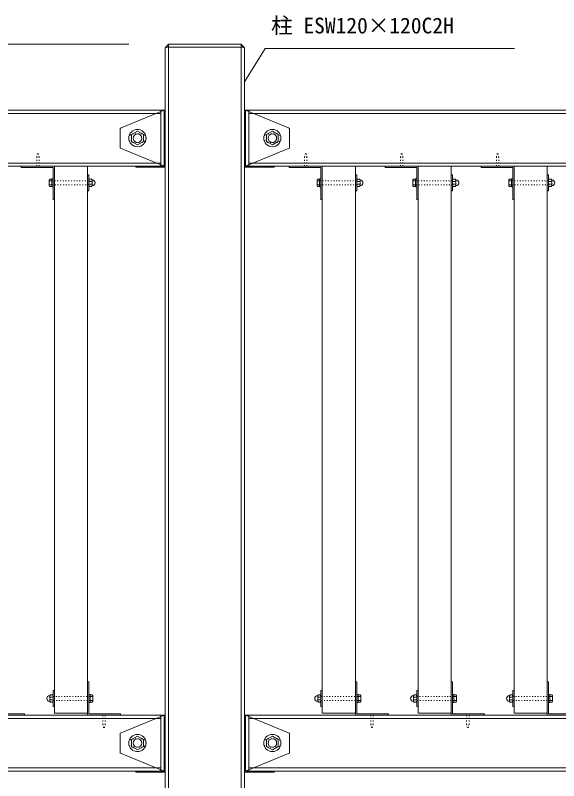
# Model space of a CAD drawing. Units: millimetres, scale not verified. Extents: x -3900 to 3900, y -2750 to 2750.
# Drawn here: x -2333 to -1511, y 418 to 1576 of the extents above; entities that cross this region are included whole.
import ezdxf
from ezdxf.enums import TextEntityAlignment as Align

# ---------------------------------------------------------------- set-up
doc = ezdxf.new("R2010")
doc.units = ezdxf.units.MM
doc.header["$LTSCALE"] = 20
doc.linetypes.add('USER5', pattern=[0.208282, 0.069427, -0.138855])
doc.layers.add('0-1_IMPORTED', color=30, linetype='Continuous', lineweight=18)
doc.styles.add('ＭＳ ゴシック', font='')
doc.styles.get('ＭＳ ゴシック').set_extended_font_data('MS Gothic')

msp = doc.modelspace()

# ---------------------------------------------------------------- linework, layer by layer
at = {"layer": '0-1_IMPORTED', "color": 1}
for p, q in [((-2161, 1532.44), (-2861, 1532.44)), ((-2161, 1532.44), (-2726, 1532.44)), ((-1986, 1475.44), (-1954.7, 1525.44)), ((-1954.7, 1525.44), (-1578, 1525.44))]:
    msp.add_line(p, q, dxfattribs=at)
at = {"layer": '0-1_IMPORTED'}
for p, q in [((-2101, 1532.44), (-2101, -217.56)), ((-1991, 1532.44), (-1991, -217.56)), ((-2106, 1527.44), (-1986, 1527.44)), ((-2112.5, 1427.44), (-2496, 1427.44)), ((-1979.5, 1427.44), (-112.5, 1427.44)), ((-2154.5, 1390.15), (-2154.01, 1392.64)), ((-2154.01, 1392.64), (-2152.6, 1394.75)), ((-2152.6, 1394.75), (-2150.49, 1396.16)), ((-2150.49, 1396.16), (-2148, 1396.65)), ((-2148, 1396.65), (-2145.51, 1396.16)), ((-2145.51, 1396.16), (-2143.4, 1394.75)), ((-2143.4, 1394.75), (-2141.99, 1392.64)), ((-2141.99, 1392.64), (-2141.5, 1390.15)), ((-1950.01, 1392.64), (-1950.5, 1390.15)), ((-1948.6, 1394.75), (-1950.01, 1392.64)), ((-1946.49, 1396.16), (-1948.6, 1394.75)), ((-1944, 1396.65), (-1946.49, 1396.16)), ((-1941.51, 1396.16), (-1944, 1396.65)), ((-1939.4, 1394.75), (-1941.51, 1396.16)), ((-1938, 1392.64), (-1939.4, 1394.75)), ((-1937.5, 1390.15), (-1938, 1392.64)), ((-2150.49, 1384.15), (-2152.6, 1385.56)), ((-2148, 1383.65), (-2150.49, 1384.15)), ((-1944, 1383.65), (-1941.51, 1384.15)), ((-1941.51, 1384.15), (-1939.4, 1385.56)), ((-2496, 1352.44), (-2112.5, 1352.44)), ((-112.5, 1352.44), (-1979.5, 1352.44)), ((-2281.5, 1325.35), (-2277.5, 1325.35)), ((-2221.5, 1326.44), (-2220.49, 1328.19)), ((-2221.5, 1326.44), (-2221.5, 1318.44)), ((-2216.5, 1324.43), (-2221.5, 1324.43)), ((-2216.5, 1320.45), (-2221.5, 1320.45)), ((-2217.51, 1328.19), (-2220.49, 1328.19)), ((-2216.5, 1326.44), (-2217.51, 1328.19)), ((-2216.25, 1326.69), (-2216.5, 1326.69)), ((-2216.5, 1326.44), (-2216.5, 1318.44)), ((-1876.5, 1325.35), (-1872.5, 1325.35)), ((-1816.5, 1326.44), (-1815.49, 1328.19)), ((-1816.5, 1326.44), (-1816.5, 1318.44)), ((-1811.5, 1324.43), (-1816.5, 1324.43)), ((-1811.5, 1320.45), (-1816.5, 1320.45)), ((-1812.51, 1328.19), (-1815.49, 1328.19)), ((-1811.5, 1326.44), (-1812.51, 1328.19)), ((-1811.25, 1326.69), (-1811.5, 1326.69)), ((-1811.5, 1326.44), (-1811.5, 1318.44)), ((-1731.5, 1325.35), (-1727.5, 1325.35)), ((-1671.5, 1326.44), (-1670.49, 1328.19)), ((-1671.5, 1326.44), (-1671.5, 1318.44)), ((-1666.5, 1324.43), (-1671.5, 1324.43)), ((-1666.5, 1320.45), (-1671.5, 1320.45)), ((-1667.51, 1328.19), (-1670.49, 1328.19)), ((-1666.5, 1326.44), (-1667.51, 1328.19)), ((-1666.25, 1326.69), (-1666.5, 1326.69)), ((-1666.5, 1326.44), (-1666.5, 1318.44)), ((-1586.5, 1325.35), (-1582.5, 1325.35)), ((-1526.5, 1326.44), (-1525.49, 1328.19)), ((-1526.5, 1326.44), (-1526.5, 1318.44)), ((-1521.5, 1324.43), (-1526.5, 1324.43)), ((-1521.5, 1320.45), (-1526.5, 1320.45)), ((-1522.51, 1328.19), (-1525.49, 1328.19)), ((-1521.5, 1326.44), (-1522.51, 1328.19)), ((-1521.25, 1326.69), (-1521.5, 1326.69)), ((-1521.5, 1326.44), (-1521.5, 1318.44)), ((-2281.5, 1319.53), (-2277.5, 1319.53)), ((-2221.5, 1318.44), (-2220.49, 1316.69)), ((-2217.51, 1316.69), (-2220.49, 1316.69)), ((-2216.5, 1318.44), (-2217.51, 1316.69)), ((-2216.25, 1318.19), (-2216.5, 1318.19)), ((-1876.5, 1319.53), (-1872.5, 1319.53)), ((-1816.5, 1318.44), (-1815.49, 1316.69)), ((-1812.51, 1316.69), (-1815.49, 1316.69)), ((-1811.5, 1318.44), (-1812.51, 1316.69)), ((-1811.25, 1318.19), (-1811.5, 1318.19)), ((-1731.5, 1319.53), (-1727.5, 1319.53)), ((-1671.5, 1318.44), (-1670.49, 1316.69)), ((-1667.51, 1316.69), (-1670.49, 1316.69)), ((-1666.5, 1318.44), (-1667.51, 1316.69)), ((-1666.25, 1318.19), (-1666.5, 1318.19)), ((-1586.5, 1319.53), (-1582.5, 1319.53)), ((-1526.5, 1318.44), (-1525.49, 1316.69)), ((-1522.51, 1316.69), (-1525.49, 1316.69)), ((-1521.5, 1318.44), (-1522.51, 1316.69)), ((-1521.25, 1318.19), (-1521.5, 1318.19)), ((-2280.75, 546.69), (-2280.5, 546.69)), ((-2280.5, 546.44), (-2279.49, 548.19)), ((-2280.5, 538.44), (-2280.5, 546.44)), ((-2280.5, 544.43), (-2275.5, 544.43)), ((-2279.49, 548.19), (-2276.51, 548.19)), ((-2275.5, 546.44), (-2276.51, 548.19)), ((-2275.5, 538.44), (-2275.5, 546.44)), ((-2215.5, 545.35), (-2219.5, 545.35)), ((-1875.75, 546.69), (-1875.5, 546.69)), ((-1875.5, 546.44), (-1874.49, 548.19)), ((-1875.5, 538.44), (-1875.5, 546.44)), ((-1875.5, 544.43), (-1870.5, 544.43)), ((-1874.49, 548.19), (-1871.51, 548.19)), ((-1870.5, 546.44), (-1871.51, 548.19)), ((-1870.5, 538.44), (-1870.5, 546.44)), ((-1810.5, 545.35), (-1814.5, 545.35)), ((-1730.75, 546.69), (-1730.5, 546.69)), ((-1730.5, 546.44), (-1729.49, 548.19)), ((-1730.5, 538.44), (-1730.5, 546.44)), ((-1730.5, 544.43), (-1725.5, 544.43)), ((-1729.49, 548.19), (-1726.51, 548.19)), ((-1725.5, 546.44), (-1726.51, 548.19)), ((-1725.5, 538.44), (-1725.5, 546.44)), ((-1665.5, 545.35), (-1669.5, 545.35)), ((-1585.75, 546.69), (-1585.5, 546.69)), ((-1585.5, 546.44), (-1584.49, 548.19)), ((-1585.5, 538.44), (-1585.5, 546.44)), ((-1585.5, 544.43), (-1580.5, 544.43)), ((-1584.49, 548.19), (-1581.51, 548.19)), ((-1580.5, 546.44), (-1581.51, 548.19)), ((-1580.5, 538.44), (-1580.5, 546.44)), ((-1520.5, 545.35), (-1524.5, 545.35)), ((-2280.75, 538.19), (-2280.5, 538.19)), ((-2280.5, 540.45), (-2275.5, 540.45)), ((-2280.5, 538.44), (-2279.49, 536.69)), ((-2279.49, 536.69), (-2276.51, 536.69)), ((-2275.5, 538.44), (-2276.51, 536.69)), ((-2215.5, 539.53), (-2219.5, 539.53)), ((-1875.75, 538.19), (-1875.5, 538.19)), ((-1875.5, 540.45), (-1870.5, 540.45)), ((-1875.5, 538.44), (-1874.49, 536.69)), ((-1874.49, 536.69), (-1871.51, 536.69)), ((-1870.5, 538.44), (-1871.51, 536.69)), ((-1810.5, 539.53), (-1814.5, 539.53)), ((-1730.75, 538.19), (-1730.5, 538.19)), ((-1730.5, 540.45), (-1725.5, 540.45)), ((-1730.5, 538.44), (-1729.49, 536.69)), ((-1729.49, 536.69), (-1726.51, 536.69)), ((-1725.5, 538.44), (-1726.51, 536.69)), ((-1665.5, 539.53), (-1669.5, 539.53)), ((-1585.75, 538.19), (-1585.5, 538.19)), ((-1585.5, 540.45), (-1580.5, 540.45)), ((-1585.5, 538.44), (-1584.49, 536.69)), ((-1584.49, 536.69), (-1581.51, 536.69)), ((-1580.5, 538.44), (-1581.51, 536.69)), ((-1520.5, 539.53), (-1524.5, 539.53)), ((-2112.5, 512.44), (-2496, 512.44)), ((-1979.5, 512.44), (-112.5, 512.44)), ((-2154.5, 475.15), (-2154.01, 477.64)), ((-2154.01, 477.64), (-2152.6, 479.75)), ((-2152.6, 479.75), (-2150.49, 481.16)), ((-2150.49, 481.16), (-2148, 481.65)), ((-2148, 481.65), (-2145.51, 481.16)), ((-2145.51, 481.16), (-2143.4, 479.75)), ((-2143.4, 479.75), (-2141.99, 477.64)), ((-2141.99, 477.64), (-2141.5, 475.15)), ((-1950.01, 477.64), (-1950.5, 475.15)), ((-1948.6, 479.75), (-1950.01, 477.64)), ((-1946.49, 481.16), (-1948.6, 479.75)), ((-1944, 481.65), (-1946.49, 481.16)), ((-1941.51, 481.16), (-1944, 481.65)), ((-1939.4, 479.75), (-1941.51, 481.16)), ((-1938, 477.64), (-1939.4, 479.75)), ((-1937.5, 475.15), (-1938, 477.64)), ((-2150.49, 469.15), (-2152.6, 470.56)), ((-2148, 468.65), (-2150.49, 469.15)), ((-1944, 468.65), (-1941.51, 469.15)), ((-1941.51, 469.15), (-1939.4, 470.56)), ((-2496, 437.44), (-2112.5, 437.44)), ((-112.5, 437.44), (-1979.5, 437.44))]:
    msp.add_line(p, q, dxfattribs=at)
at = {"layer": '0-1_IMPORTED', "linetype": 'USER5'}
for p, q in [((-2107.5, 1347.44), (-2107.5, 1432.44)), ((-1984.5, 1347.44), (-1984.5, 1432.44)), ((-2141.5, 1396.65), (-2154.5, 1396.65)), ((-1950.5, 1396.65), (-1937.5, 1396.65)), ((-2154.5, 1383.65), (-2141.5, 1383.65)), ((-1937.5, 1383.65), (-1950.5, 1383.65)), ((-2300.31, 1361.44), (-2298.5, 1369.35)), ((-2296.69, 1361.44), (-2298.5, 1369.35)), ((-1895.31, 1361.44), (-1893.5, 1369.35)), ((-1891.69, 1361.44), (-1893.5, 1369.35)), ((-1750.31, 1361.44), (-1748.5, 1369.35)), ((-1746.69, 1361.44), (-1748.5, 1369.35)), ((-1605.31, 1361.44), (-1603.5, 1369.35)), ((-1601.69, 1361.44), (-1603.5, 1369.35)), ((-2107.5, 432.44), (-2107.5, 517.44)), ((-1984.5, 432.44), (-1984.5, 517.44)), ((-2200.31, 503.44), (-2198.5, 495.53)), ((-2196.69, 503.44), (-2198.5, 495.53)), ((-1795.31, 503.44), (-1793.5, 495.53)), ((-1791.69, 503.44), (-1793.5, 495.53)), ((-1650.31, 503.44), (-1648.5, 495.53)), ((-1646.69, 503.44), (-1648.5, 495.53)), ((-2141.5, 481.65), (-2154.5, 481.65)), ((-1950.5, 481.65), (-1937.5, 481.65)), ((-2154.5, 468.65), (-2141.5, 468.65)), ((-1937.5, 468.65), (-1950.5, 468.65))]:
    msp.add_line(p, q, dxfattribs=at)
at = {"layer": '0-1_IMPORTED', "color": 1, "linetype": 'USER5'}
for p, q in [((-2300.31, 1361.44), (-2300.31, 1345.44)), ((-2296.69, 1361.44), (-2296.69, 1345.44)), ((-1895.31, 1361.44), (-1895.31, 1345.44)), ((-1891.69, 1361.44), (-1891.69, 1345.44)), ((-1750.31, 1361.44), (-1750.31, 1345.44)), ((-1746.69, 1361.44), (-1746.69, 1345.44)), ((-1605.31, 1361.44), (-1605.31, 1345.44)), ((-1601.69, 1361.44), (-1601.69, 1345.44)), ((-2200.31, 503.44), (-2200.31, 519.44)), ((-2196.69, 503.44), (-2196.69, 519.44)), ((-1795.31, 503.44), (-1795.31, 519.44)), ((-1791.69, 503.44), (-1791.69, 519.44)), ((-1650.31, 503.44), (-1650.31, 519.44)), ((-1646.69, 503.44), (-1646.69, 519.44))]:
    msp.add_line(p, q, dxfattribs=at)
at = {"layer": '0-1_IMPORTED'}
for points in [[(-2101, 1532.44), (-1991, 1532.44), (-1986, 1525.96), (-1986, -217.56), (-2106, -217.56), (-2106, 1525.96)], [(-2150.5, 1347.44), (-2150.5, 1345.94), (-2106, 1345.94), (-2106, 1432.44), (-2107.5, 1432.44), (-2172.5, 1405.52), (-2174, 1404.9), (-2174, 1374.99), (-2172.5, 1374.36), (-2167.5, 1372.29), (-2107.5, 1347.44)], [(-2112.5, 1432.44), (-2107.5, 1432.44), (-2107.5, 1347.44), (-2112.5, 1347.44)], [(-1941.5, 1347.44), (-1941.5, 1345.94), (-1986, 1345.94), (-1986, 1432.44), (-1984.5, 1432.44), (-1919.5, 1405.52), (-1918, 1404.9), (-1918, 1374.99), (-1919.5, 1374.36), (-1924.5, 1372.29), (-1984.5, 1347.44)], [(-1979.5, 1432.44), (-1984.5, 1432.44), (-1984.5, 1347.44), (-1979.5, 1347.44)], [(-1979.5, 1432.44), (-112.5, 1432.44), (-112.5, 1347.44), (-1979.5, 1347.44)], [(-2156.97, 1384.98), (-2156.97, 1395.33), (-2148, 1400.51), (-2139.03, 1395.33), (-2139.03, 1384.98), (-2148, 1379.8)], [(-1935.03, 1384.98), (-1935.03, 1395.33), (-1944, 1400.51), (-1952.97, 1395.33), (-1952.97, 1384.98), (-1944, 1379.8)], [(-2273.5, 1347.44), (-2273.5, 1297.44), (-2275.5, 1297.44), (-2275.5, 1345.44), (-2323.5, 1345.44), (-2323.5, 1347.44)], [(-2273.5, 1347.44), (-2223.5, 1347.44), (-2223.5, 520.44), (-2273.5, 520.44)], [(-1868.5, 1347.44), (-1868.5, 1297.44), (-1870.5, 1297.44), (-1870.5, 1345.44), (-1918.5, 1345.44), (-1918.5, 1347.44)], [(-1868.5, 1347.44), (-1818.5, 1347.44), (-1818.5, 520.44), (-1868.5, 520.44)], [(-1723.5, 1347.44), (-1723.5, 1297.44), (-1725.5, 1297.44), (-1725.5, 1345.44), (-1773.5, 1345.44), (-1773.5, 1347.44)], [(-1723.5, 1347.44), (-1673.5, 1347.44), (-1673.5, 520.44), (-1723.5, 520.44)], [(-1578.5, 1347.44), (-1578.5, 1297.44), (-1580.5, 1297.44), (-1580.5, 1345.44), (-1628.5, 1345.44), (-1628.5, 1347.44)], [(-1578.5, 1347.44), (-1528.5, 1347.44), (-1528.5, 520.44), (-1578.5, 520.44)], [(-2221.5, 1334.44), (-2223.5, 1334.44), (-2223.5, 1310.44), (-2221.5, 1310.44)], [(-1816.5, 1334.44), (-1818.5, 1334.44), (-1818.5, 1310.44), (-1816.5, 1310.44)], [(-1671.5, 1334.44), (-1673.5, 1334.44), (-1673.5, 1310.44), (-1671.5, 1310.44)], [(-1526.5, 1334.44), (-1528.5, 1334.44), (-1528.5, 1310.44), (-1526.5, 1310.44)], [(-2281.5, 1326.89), (-2280.75, 1328.19), (-2277.5, 1328.19), (-2277.5, 1316.69), (-2280.75, 1316.69), (-2281.5, 1317.99)], [(-2277.5, 1328.44), (-2275.5, 1328.44), (-2275.5, 1316.44), (-2277.5, 1316.44)], [(-1876.5, 1326.89), (-1875.75, 1328.19), (-1872.5, 1328.19), (-1872.5, 1316.69), (-1875.75, 1316.69), (-1876.5, 1317.99)], [(-1872.5, 1328.44), (-1870.5, 1328.44), (-1870.5, 1316.44), (-1872.5, 1316.44)], [(-1731.5, 1326.89), (-1730.75, 1328.19), (-1727.5, 1328.19), (-1727.5, 1316.69), (-1730.75, 1316.69), (-1731.5, 1317.99)], [(-1727.5, 1328.44), (-1725.5, 1328.44), (-1725.5, 1316.44), (-1727.5, 1316.44)], [(-1586.5, 1326.89), (-1585.75, 1328.19), (-1582.5, 1328.19), (-1582.5, 1316.69), (-1585.75, 1316.69), (-1586.5, 1317.99)], [(-1582.5, 1328.44), (-1580.5, 1328.44), (-1580.5, 1316.44), (-1582.5, 1316.44)], [(-2368.5, 517.44), (-2368.5, 567.44), (-2366.5, 567.44), (-2366.5, 519.44), (-2318.5, 519.44), (-2318.5, 517.44)], [(-2223.5, 517.44), (-2223.5, 567.44), (-2221.5, 567.44), (-2221.5, 519.44), (-2173.5, 519.44), (-2173.5, 517.44)], [(-1818.5, 517.44), (-1818.5, 567.44), (-1816.5, 567.44), (-1816.5, 519.44), (-1768.5, 519.44), (-1768.5, 517.44)], [(-1673.5, 517.44), (-1673.5, 567.44), (-1671.5, 567.44), (-1671.5, 519.44), (-1623.5, 519.44), (-1623.5, 517.44)], [(-1528.5, 517.44), (-1528.5, 567.44), (-1526.5, 567.44), (-1526.5, 519.44), (-1478.5, 519.44), (-1478.5, 517.44)], [(-2275.5, 530.44), (-2273.5, 530.44), (-2273.5, 554.44), (-2275.5, 554.44)], [(-2219.5, 536.44), (-2221.5, 536.44), (-2221.5, 548.44), (-2219.5, 548.44)], [(-2215.5, 537.99), (-2216.25, 536.69), (-2219.5, 536.69), (-2219.5, 548.19), (-2216.25, 548.19), (-2215.5, 546.89)], [(-1870.5, 530.44), (-1868.5, 530.44), (-1868.5, 554.44), (-1870.5, 554.44)], [(-1814.5, 536.44), (-1816.5, 536.44), (-1816.5, 548.44), (-1814.5, 548.44)], [(-1810.5, 537.99), (-1811.25, 536.69), (-1814.5, 536.69), (-1814.5, 548.19), (-1811.25, 548.19), (-1810.5, 546.89)], [(-1725.5, 530.44), (-1723.5, 530.44), (-1723.5, 554.44), (-1725.5, 554.44)], [(-1669.5, 536.44), (-1671.5, 536.44), (-1671.5, 548.44), (-1669.5, 548.44)], [(-1665.5, 537.99), (-1666.25, 536.69), (-1669.5, 536.69), (-1669.5, 548.19), (-1666.25, 548.19), (-1665.5, 546.89)], [(-1580.5, 530.44), (-1578.5, 530.44), (-1578.5, 554.44), (-1580.5, 554.44)], [(-1524.5, 536.44), (-1526.5, 536.44), (-1526.5, 548.44), (-1524.5, 548.44)], [(-1520.5, 537.99), (-1521.25, 536.69), (-1524.5, 536.69), (-1524.5, 548.19), (-1521.25, 548.19), (-1520.5, 546.89)], [(-2150.5, 432.44), (-2150.5, 430.94), (-2106, 430.94), (-2106, 517.44), (-2107.5, 517.44), (-2172.5, 490.52), (-2174, 489.9), (-2174, 459.99), (-2172.5, 459.36), (-2167.5, 457.29), (-2107.5, 432.44)], [(-2112.5, 517.44), (-2107.5, 517.44), (-2107.5, 432.44), (-2112.5, 432.44)], [(-1941.5, 432.44), (-1941.5, 430.94), (-1986, 430.94), (-1986, 517.44), (-1984.5, 517.44), (-1919.5, 490.52), (-1918, 489.9), (-1918, 459.99), (-1919.5, 459.36), (-1924.5, 457.29), (-1984.5, 432.44)], [(-1979.5, 517.44), (-1984.5, 517.44), (-1984.5, 432.44), (-1979.5, 432.44)], [(-1979.5, 517.44), (-112.5, 517.44), (-112.5, 432.44), (-1979.5, 432.44)], [(-2156.97, 469.98), (-2156.97, 480.33), (-2148, 485.51), (-2139.03, 480.33), (-2139.03, 469.98), (-2148, 464.8)], [(-1935.03, 469.98), (-1935.03, 480.33), (-1944, 485.51), (-1952.97, 480.33), (-1952.97, 469.98), (-1944, 464.8)]]:
    msp.add_lwpolyline(points, close=True, dxfattribs=at)
for points in [[(-2496, 1347.44), (-2112.5, 1347.44), (-2112.5, 1432.44), (-2496, 1432.44)], [(-2152.6, 1385.56), (-2154.01, 1387.67), (-2154.5, 1390.15)], [(-2141.5, 1390.15), (-2141.99, 1387.67), (-2143.4, 1385.56), (-2145.51, 1384.15), (-2148, 1383.65)], [(-1950.5, 1390.15), (-1950.01, 1387.67), (-1948.6, 1385.56), (-1946.49, 1384.15), (-1944, 1383.65)], [(-1939.4, 1385.56), (-1938, 1387.67), (-1937.5, 1390.15)], [(-2496, 432.44), (-2112.5, 432.44), (-2112.5, 517.44), (-2496, 517.44)], [(-2152.6, 470.56), (-2154.01, 472.67), (-2154.5, 475.15)], [(-2141.5, 475.15), (-2141.99, 472.67), (-2143.4, 470.56), (-2145.51, 469.15), (-2148, 468.65)], [(-1950.5, 475.15), (-1950.01, 472.67), (-1948.6, 470.56), (-1946.49, 469.15), (-1944, 468.65)], [(-1939.4, 470.56), (-1938, 472.67), (-1937.5, 475.15)]]:
    msp.add_lwpolyline(points, dxfattribs=at)
at = {"layer": '0-1_IMPORTED', "linetype": 'USER5'}
for points in [[(-2277.5, 1325.44), (-2221.5, 1325.44), (-2221.5, 1319.44), (-2277.5, 1319.44)], [(-1872.5, 1325.44), (-1816.5, 1325.44), (-1816.5, 1319.44), (-1872.5, 1319.44)], [(-1727.5, 1325.44), (-1671.5, 1325.44), (-1671.5, 1319.44), (-1727.5, 1319.44)], [(-1582.5, 1325.44), (-1526.5, 1325.44), (-1526.5, 1319.44), (-1582.5, 1319.44)], [(-2219.5, 539.44), (-2275.5, 539.44), (-2275.5, 545.44), (-2219.5, 545.44)], [(-1814.5, 539.44), (-1870.5, 539.44), (-1870.5, 545.44), (-1814.5, 545.44)], [(-1669.5, 539.44), (-1725.5, 539.44), (-1725.5, 545.44), (-1669.5, 545.44)], [(-1524.5, 539.44), (-1580.5, 539.44), (-1580.5, 545.44), (-1524.5, 545.44)]]:
    msp.add_lwpolyline(points, close=True, dxfattribs=at)
at = {"layer": '0-1_IMPORTED'}
for centre in [(-2148, 1390.15), (-1944, 1390.15), (-2148, 475.15), (-1944, 475.15)]:
    msp.add_circle(centre, 13, dxfattribs=at)
at = {"layer": '0-1_IMPORTED', "linetype": 'USER5'}
for centre, start, end in [((-2154.5, 1390.15), 90, 180), ((-2154.5, 1390.15), 180, 270), ((-2141.5, 1390.15), 0, 90), ((-2141.5, 1390.15), 270, 0), ((-1950.5, 1390.15), 90, 180), ((-1950.5, 1390.15), 180, 270), ((-1937.5, 1390.15), 0, 90), ((-1937.5, 1390.15), 270, 0), ((-2154.5, 475.15), 90, 180), ((-2154.5, 475.15), 180, 270), ((-2141.5, 475.15), 0, 90), ((-2141.5, 475.15), 270, 360), ((-1950.5, 475.15), 90, 180), ((-1950.5, 475.15), 180, 270), ((-1937.5, 475.15), 0, 90), ((-1937.5, 475.15), 270, 360)]:
    msp.add_arc(centre, 6.5, start, end, dxfattribs=at)
at = {"layer": '0-1_IMPORTED'}
for centre, start, end in [((-2216.25, 1322.44), 270, 90), ((-1811.25, 1322.44), 270, 90), ((-1666.25, 1322.44), 270, 90), ((-1521.25, 1322.44), 270, 90), ((-2280.75, 542.44), 90, 270), ((-1875.75, 542.44), 90, 270), ((-1730.75, 542.44), 90, 270), ((-1585.75, 542.44), 90, 270)]:
    msp.add_arc(centre, 4.25, start, end, dxfattribs=at)

# ---------------------------------------------------------------- texts
at = {"layer": '0-1_IMPORTED', "color": 7, "style": 'ＭＳ ゴシック'}
msp.add_text('柱 ESW120×120C2H', height=23.88, dxfattribs=at).set_placement((-1945.94, 1541.27), align=Align.BOTTOM_LEFT)

doc.saveas('drawing.dxf')
